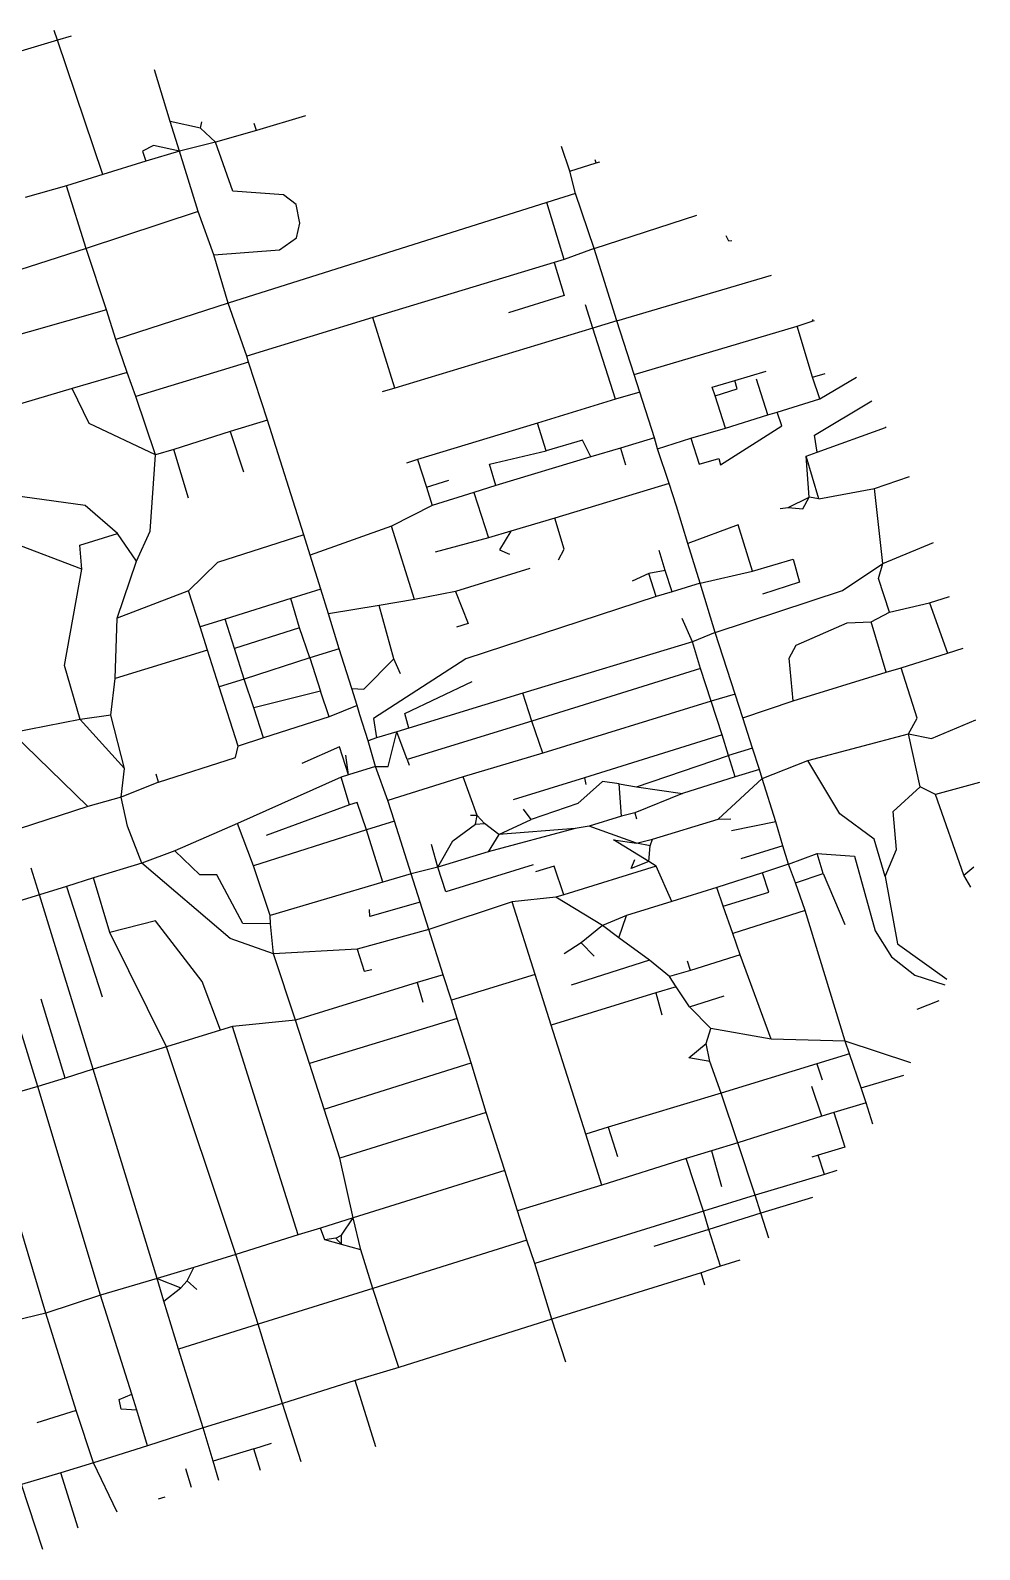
# Model space of a CAD drawing. Header units: metres. Extents: x 626773 to 630188, y 4835761 to 4838555.
# Drawn here: x 628580 to 630188, y 4835942 to 4838516 of the extents above; entities that cross this region are included whole.
import ezdxf

# ---------------------------------------------------------------- set-up
doc = ezdxf.new("R2010")
doc.units = ezdxf.units.M

msp = doc.modelspace()

# ---------------------------------------------------------------- linework, layer by layer
at = {"layer": 'ROADS'}
for points in [[(628625.6, 4838499.2), (628620.1, 4838516)], [(628625.6, 4838499.2), (628500.6, 4838462.4)], [(628648.8, 4838506.2), (628625.6, 4838499.2)], [(628702.4, 4838271.7), (628625.6, 4838499.2)], [(628816.2, 4838361.4), (628789.8, 4838448.9)], [(628832.1, 4838311.2), (628816.2, 4838361.4)], [(628868, 4838350.4), (628816.2, 4838361.4)], [(628868, 4838350.4), (628870.2, 4838360.9)], [(629045.5, 4838371.1), (628962.5, 4838346.5)], [(628893.2, 4838326.7), (628868, 4838350.4)], [(628962.5, 4838346.5), (628893.2, 4838326.7)], [(628962.5, 4838346.5), (628958.8, 4838358.4)], [(628832.1, 4838311.2), (628788.1, 4838321.2), (628769.7, 4838311.6), (628775.2, 4838294.4)], [(628832.1, 4838311.2), (628775.2, 4838294.4)], [(628893.2, 4838326.7), (628832.1, 4838311.2)], [(628863.8, 4838209), (628832.1, 4838311.2)], [(628890.5, 4838135.7), (629001.5, 4838144.1), (629030.5, 4838164.8), (629036.3, 4838189.3), (629029.6, 4838221), (629008.6, 4838237.1), (628922.6, 4838243.7), (628893.2, 4838326.7)], [(629493.4, 4838277.6), (629479.5, 4838319.5)], [(628775.2, 4838294.4), (628702.4, 4838271.7)], [(629493.4, 4838277.6), (629538.2, 4838291.5)], [(629538.2, 4838291.5), (629536.5, 4838296.8)], [(629538.2, 4838291.5), (629544.4, 4838293.4)], [(628702.4, 4838271.7), (628640.7, 4838252.4)], [(629503.4, 4838239.8), (629493.4, 4838277.6)], [(628640.7, 4838252.4), (628570.9, 4838232.6)], [(628674.3, 4838146.3), (628640.7, 4838252.4)], [(629503.4, 4838239.8), (629454.4, 4838224.6)], [(629534.9, 4838146.3), (629503.4, 4838239.8)], [(628863.8, 4838209), (628674.3, 4838146.3)], [(628890.5, 4838135.7), (628863.8, 4838209)], [(629454.4, 4838224.6), (628914.8, 4838053.8)], [(629484.2, 4838127.9), (629454.4, 4838224.6)], [(629534.9, 4838146.3), (629708.5, 4838202.9)], [(629768.2, 4838159.5), (629762.8, 4838158.7), (629758.4, 4838167.7)], [(628674.3, 4838146.3), (628480.5, 4838084.6)], [(628708.4, 4838042.7), (628674.3, 4838146.3)], [(628914.8, 4838053.8), (628890.5, 4838135.7)], [(629534.9, 4838146.3), (629484.2, 4838127.9)], [(629572.9, 4838023.7), (629534.9, 4838146.3)], [(629466.9, 4838122.6), (629160, 4838029.3)], [(629466.9, 4838122.6), (629483.9, 4838067), (629389.5, 4838037.2)], [(629484.2, 4838127.9), (629466.9, 4838122.6)], [(629572.9, 4838023.7), (629835.4, 4838101.5)], [(628914.8, 4838053.8), (628724.5, 4837992)], [(628946.1, 4837963.8), (628914.8, 4838053.8)], [(628708.4, 4838042.7), (628511.4, 4837986.8)], [(628724.5, 4837992), (628708.4, 4838042.7)], [(629160, 4838029.3), (628946.1, 4837963.8)], [(629197.3, 4837910), (629160, 4838029.3)], [(629532.5, 4838011.4), (629519.9, 4838051)], [(629904, 4838023.1), (629905.8, 4838027)], [(629532.5, 4838011.4), (629197.3, 4837910)], [(629572.9, 4838023.7), (629532.5, 4838011.4)], [(629571.1, 4837891.4), (629532.5, 4838011.4)], [(629602.3, 4837932.8), (629572.9, 4838023.7)], [(629602.3, 4837932.8), (629878.6, 4838015)], [(629878.6, 4838015), (629904, 4838023.1)], [(629904.8, 4837928.2), (629878.6, 4838015)], [(629904, 4838023.1), (629908, 4838024.3)], [(628743.6, 4837936.6), (628724.5, 4837992)], [(628949.1, 4837954.1), (628758.2, 4837895.5)], [(628949.1, 4837954.1), (628946.1, 4837963.8)], [(628981.3, 4837855.4), (628949.1, 4837954.1)], [(628743.6, 4837936.6), (628650.3, 4837909.1)], [(628758.2, 4837895.5), (628743.6, 4837936.6)], [(629612.1, 4837903.2), (629602.3, 4837932.8)], [(629739.6, 4837896.9), (629734.9, 4837911.4), (629772.9, 4837922.7)], [(629739.6, 4837896.9), (629777.3, 4837908.7), (629772.9, 4837922.7)], [(629772.9, 4837922.7), (629826, 4837938.4)], [(629828.8, 4837864.4), (629809.8, 4837925.3)], [(629904.8, 4837928.2), (629926.1, 4837934.5)], [(629917.1, 4837891.6), (629904.8, 4837928.2)], [(629917.1, 4837891.6), (629979.3, 4837928.6)], [(628650.3, 4837909.1), (628545.9, 4837878.4)], [(628791.5, 4837797), (628679.4, 4837850.2), (628650.3, 4837909.1)], [(629197.3, 4837910), (629175.4, 4837903.5)], [(629612.1, 4837903.2), (629571.1, 4837891.4)], [(629637, 4837825.6), (629612.1, 4837903.2)], [(629757.1, 4837841.9), (629739.6, 4837896.9)], [(628791.5, 4837797), (628758.2, 4837895.5)], [(629571.1, 4837891.4), (629438.9, 4837850.4)], [(629844.7, 4837869), (629917.1, 4837891.6)], [(629912.7, 4837801.4), (629908.1, 4837830.2), (630005, 4837888.5)], [(628981.3, 4837855.4), (628918.3, 4837836.2)], [(629042.9, 4837661.2), (628981.3, 4837855.4)], [(629438.9, 4837850.4), (629235.6, 4837788.7)], [(629453.6, 4837803.8), (629438.9, 4837850.4)], [(629698.6, 4837825), (629712.6, 4837780.9), (629746.1, 4837790.8), (629748.7, 4837780), (629852.5, 4837845.8), (629844.7, 4837869)], [(629757.1, 4837841.9), (629828.8, 4837864.4)], [(629828.8, 4837864.4), (629844.7, 4837869)], [(628727.3, 4837663.5), (628672.5, 4837711.2), (628496.1, 4837735.1), (628431.5, 4837823.2)], [(628918.3, 4837836.2), (628822.7, 4837806.1)], [(628918.3, 4837836.2), (628940.5, 4837767.9)], [(629529.3, 4837793.3), (629515.2, 4837822), (629453.6, 4837803.8)], [(629637, 4837825.6), (629579.6, 4837808)], [(629642.1, 4837807.3), (629637, 4837825.6)], [(629642.1, 4837807.3), (629698.6, 4837825)], [(629698.6, 4837825), (629757.1, 4837841.9)], [(629912.7, 4837801.4), (630028.1, 4837843.3), (630029.3, 4837844.2)], [(628666.8, 4837603.2), (628551.2, 4837647.4), (628410.2, 4837670), (628280.4, 4837751), (628234, 4837808.8)], [(628759.3, 4837616.5), (628782.6, 4837667.6), (628791.5, 4837797)], [(628822.7, 4837806.1), (628791.5, 4837797)], [(628847.3, 4837723.5), (628822.7, 4837806.1)], [(629368, 4837745), (629357.6, 4837780.8), (629453.6, 4837803.8)], [(629579.6, 4837808), (629529.3, 4837793.3)], [(629579.6, 4837808), (629588.1, 4837780.2)], [(629661.8, 4837748.5), (629642.1, 4837807.3)], [(629894, 4837794.6), (629912.7, 4837801.4)], [(629915.3, 4837722.5), (629894, 4837794.6)], [(629899.1, 4837725.1), (629894, 4837794.6)], [(629235.6, 4837788.7), (629216.8, 4837782.6)], [(629235.6, 4837788.7), (629250.4, 4837742.3)], [(629529.3, 4837793.3), (629368, 4837745)], [(629250.4, 4837742.3), (629288.8, 4837754.1)], [(629250.4, 4837742.3), (629260.4, 4837710.9)], [(629368, 4837745), (629331, 4837733.3)], [(629661.8, 4837748.5), (629468, 4837689.7)], [(629674.2, 4837709.7), (629661.8, 4837748.5)], [(630010, 4837739.7), (630069, 4837760)], [(629331, 4837733.3), (629260.4, 4837710.9)], [(629331, 4837733.3), (629355.5, 4837656)], [(629863.3, 4837707.5), (629888.3, 4837705.2), (629899.1, 4837725.1)], [(629863.3, 4837707.5), (629899.1, 4837725.1)], [(629915.3, 4837722.5), (629899.1, 4837725.1)], [(629915.3, 4837722.5), (630010, 4837739.7)], [(630023.7, 4837612.8), (630010, 4837739.7)], [(629260.4, 4837710.9), (629191.4, 4837676.2)], [(629693.7, 4837646.5), (629674.2, 4837709.7)], [(629850, 4837706), (629863.3, 4837707.5)], [(629191.4, 4837676.2), (629053.7, 4837626.7)], [(629230.5, 4837551.8), (629191.4, 4837676.2)], [(629393.8, 4837667.4), (629355.5, 4837656)], [(629393.8, 4837667.4), (629374.2, 4837635.7), (629391.1, 4837628.7)], [(629468, 4837689.7), (629393.8, 4837667.4)], [(629474.4, 4837618.9), (629484, 4837636.8), (629468, 4837689.7)], [(629803, 4837599.6), (629778.5, 4837678.4), (629693.7, 4837646.5)], [(628666.8, 4837603.2), (628663.3, 4837643.7), (628727.3, 4837663.5)], [(628759.3, 4837616.5), (628727.3, 4837663.5)], [(629042.9, 4837661.2), (628896.8, 4837614.6), (628847.4, 4837566.4)], [(629053.7, 4837626.7), (629042.9, 4837661.2)], [(629355.5, 4837656), (629265.5, 4837631.9)], [(629714.4, 4837579.2), (629693.7, 4837646.5)], [(630023.7, 4837612.8), (630109.6, 4837648.3)], [(628726.6, 4837520.2), (628759.3, 4837616.5)], [(629071.4, 4837569.3), (629053.7, 4837626.7)], [(629655.3, 4837601.2), (629645.1, 4837634.7)], [(629803, 4837599.6), (629872, 4837620.4), (629882.9, 4837581), (629820, 4837560.8)], [(628663.9, 4837348.5), (628637.6, 4837439.8), (628666.8, 4837603.2)], [(629425.8, 4837604.1), (629299.8, 4837565.4)], [(629627.2, 4837595.7), (629598.9, 4837583.1)], [(629655.3, 4837601.2), (629627.2, 4837595.7)], [(629640, 4837556.6), (629627.2, 4837595.7)], [(629666.8, 4837564.7), (629655.3, 4837601.2)], [(629714.4, 4837579.2), (629803, 4837599.6)], [(629739.9, 4837496), (629955.5, 4837567.3), (630023.7, 4837612.8)], [(630035, 4837530.1), (630016.7, 4837587.2), (630023.7, 4837612.8)], [(628847.4, 4837566.4), (628726.6, 4837520.2)], [(628867, 4837505.2), (628847.4, 4837566.4)], [(629071.4, 4837569.3), (629020.6, 4837553.3)], [(629084.5, 4837527.4), (629071.4, 4837569.3)], [(629299.8, 4837565.4), (629230.5, 4837551.8)], [(629299.8, 4837565.4), (629321.2, 4837511), (629301.7, 4837505.1)], [(629666.8, 4837564.7), (629640, 4837556.6)], [(629714.4, 4837579.2), (629666.8, 4837564.7)], [(629739.9, 4837496), (629714.4, 4837579.2)], [(629020.6, 4837553.3), (628909.8, 4837518.7)], [(629035.6, 4837503.8), (629020.6, 4837553.3)], [(629170.3, 4837541.5), (629084.5, 4837527.4)], [(629640, 4837556.6), (629317.4, 4837451.4), (629161.1, 4837350.2), (629166.2, 4837317.2)], [(629230.5, 4837551.8), (629170.3, 4837541.5)], [(629195.1, 4837451.3), (629170.3, 4837541.5)], [(630035, 4837530.1), (630102.8, 4837546.3)], [(630102.8, 4837546.3), (630136.8, 4837556.6)], [(630102.8, 4837546.3), (630133.3, 4837460.7)], [(628722.9, 4837417.9), (628726.6, 4837520.2)], [(628909.8, 4837518.7), (628867, 4837505.2)], [(628925.5, 4837468.8), (628909.8, 4837518.7)], [(629102.8, 4837468.4), (629084.5, 4837527.4)], [(629701.3, 4837479.8), (629684, 4837519.6)], [(629872, 4837379.9), (629865.4, 4837452.5), (629877.2, 4837474.2), (629963.6, 4837512.5), (630004, 4837514)], [(630004, 4837514), (630035, 4837530.1)], [(630029.6, 4837428.9), (630004, 4837514)], [(628879.6, 4837466.1), (628867, 4837505.2)], [(629035.6, 4837503.8), (628925.5, 4837468.8)], [(629053.2, 4837453), (629035.6, 4837503.8)], [(629739.9, 4837496), (629701.3, 4837479.8)], [(629773.7, 4837391.2), (629739.9, 4837496)], [(628879.6, 4837466.1), (628722.9, 4837417.9)], [(628899.5, 4837403.8), (628879.6, 4837466.1)], [(628941.9, 4837417), (628925.5, 4837468.8)], [(629102.8, 4837468.4), (629053.2, 4837453)], [(629124.3, 4837401.1), (629102.8, 4837468.4)], [(629701.3, 4837479.8), (629414.1, 4837393.3)], [(629715.2, 4837435.1), (629701.3, 4837479.8)], [(630054.8, 4837436.2), (630133.3, 4837460.7)], [(630133.3, 4837460.7), (630160, 4837469.1)], [(629053.2, 4837453), (628941.9, 4837417)], [(629053.2, 4837453), (629071.2, 4837396.5)], [(629124.3, 4837401.1), (629144.4, 4837400), (629195.1, 4837451.3)], [(629206.8, 4837425.7), (629195.1, 4837451.3)], [(629715.2, 4837435.1), (629428.9, 4837345.7)], [(629733, 4837379.6), (629715.2, 4837435.1)], [(630029.6, 4837428.9), (630054.8, 4837436.2)], [(630067.3, 4837324.4), (630082.2, 4837350.6), (630054.8, 4837436.2)], [(628716.1, 4837355.6), (628722.9, 4837417.9)], [(628941.9, 4837417), (628899.5, 4837403.8)], [(628958.2, 4837368.1), (628941.9, 4837417)], [(629220.9, 4837333.9), (629213.9, 4837358.4), (629327.8, 4837412.8)], [(629872, 4837379.9), (630029.6, 4837428.9)], [(628931.5, 4837303.5), (628899.5, 4837403.8)], [(629071.2, 4837396.5), (628958.2, 4837368.1)], [(629085.6, 4837352.8), (629071.2, 4837396.5)], [(629133.1, 4837372.3), (629124.3, 4837401.1)], [(629414.1, 4837393.3), (629220.9, 4837333.9)], [(629428.9, 4837345.7), (629414.1, 4837393.3)], [(629773.7, 4837391.2), (629733, 4837379.6)], [(629786.8, 4837351.4), (629773.7, 4837391.2)], [(628974.3, 4837317.3), (628958.2, 4837368.1)], [(629133.1, 4837372.3), (629085.6, 4837352.8)], [(629137.9, 4837356.5), (629133.1, 4837372.3)], [(629151.7, 4837312.4), (629137.9, 4837356.5)], [(629733, 4837379.6), (629447.8, 4837291.6)], [(629751.7, 4837322.5), (629733, 4837379.6)], [(629786.8, 4837351.4), (629872, 4837379.9)], [(628663.9, 4837348.5), (628548.4, 4837326.1)], [(628716.1, 4837355.6), (628663.9, 4837348.5)], [(628739, 4837265.3), (628663.9, 4837348.5)], [(628739, 4837265.3), (628716.1, 4837355.6)], [(629085.6, 4837352.8), (628974.3, 4837317.3)], [(629220.9, 4837333.9), (629200.4, 4837327.7)], [(629428.9, 4837345.7), (629218.1, 4837280.9)], [(629447.8, 4837291.6), (629428.9, 4837345.7)], [(629803.2, 4837299.8), (629786.8, 4837351.4)], [(630067.3, 4837324.4), (630106.5, 4837316.4), (630181.4, 4837347.7)], [(628676.9, 4837201), (628548.4, 4837326.1)], [(628974.3, 4837317.3), (628931.5, 4837303.5)], [(629166.2, 4837317.2), (629151.7, 4837312.4)], [(629164.1, 4837268.9), (629151.7, 4837312.4)], [(629164.1, 4837268.9), (629185.5, 4837268.9), (629200.4, 4837327.7)], [(629200.4, 4837327.7), (629166.2, 4837317.2)], [(629218.1, 4837280.9), (629200.4, 4837327.7)], [(629751.7, 4837322.5), (629518.5, 4837249.7)], [(629762.5, 4837287.7), (629751.7, 4837322.5)], [(629896.9, 4837279.3), (630067.3, 4837324.4)], [(630086.9, 4837234.4), (630067.3, 4837324.4)], [(628796.7, 4837242.5), (628926.8, 4837284.2), (628931.5, 4837303.5)], [(629118.8, 4837254.8), (629103.1, 4837302.2), (629039.7, 4837273.9)], [(629118.8, 4837254.8), (629114.2, 4837288)], [(629218.1, 4837280.9), (629221.3, 4837271.3)], [(629447.8, 4837291.6), (629312.9, 4837251.3)], [(629606.4, 4837234.6), (629762.5, 4837287.7)], [(629803.2, 4837299.8), (629762.5, 4837287.7)], [(629773.6, 4837251.3), (629762.5, 4837287.7)], [(629814.7, 4837263.7), (629803.2, 4837299.8)], [(629819.2, 4837248.6), (629896.9, 4837279.3)], [(630028, 4837082.7), (630009.3, 4837145.7), (629950.9, 4837188.7), (629896.9, 4837279.3)], [(628733.6, 4837216.9), (628739, 4837265.3)], [(628796.7, 4837242.5), (628792.4, 4837255.6)], [(629118.8, 4837254.8), (629106.2, 4837250.9)], [(629164.1, 4837268.9), (629118.8, 4837254.8)], [(629185.1, 4837211.4), (629164.1, 4837268.9)], [(629814.7, 4837263.7), (629773.6, 4837251.3)], [(629819.2, 4837248.6), (629814.7, 4837263.7)], [(628796.7, 4837242.5), (628733.6, 4837216.9)], [(629106.2, 4837250.9), (628930.4, 4837172.3)], [(629120.4, 4837203.9), (629106.2, 4837250.9)], [(629312.9, 4837251.3), (629185.1, 4837211.4)], [(629336.3, 4837186.1), (629312.9, 4837251.3)], [(629518.5, 4837249.7), (629397.4, 4837212.5)], [(629577.4, 4837239.6), (629548.6, 4837243.4), (629507.1, 4837206), (629428.1, 4837179.2)], [(629518.5, 4837249.7), (629520.9, 4837238.5)], [(629580.8, 4837184.7), (629577.4, 4837239.6)], [(629577.4, 4837239.6), (629606.4, 4837234.6)], [(629606.4, 4837234.6), (629684.4, 4837223)], [(629773.6, 4837251.3), (629684.4, 4837223)], [(629819.2, 4837248.6), (629744.7, 4837179.4)], [(629842.4, 4837175.3), (629819.2, 4837248.6)], [(630028, 4837082.7), (630046.8, 4837128.1), (630041.4, 4837192.8), (630086.9, 4837234.4)], [(630113.2, 4837221.3), (630086.9, 4837234.4)], [(630187.8, 4837241.8), (630113.2, 4837221.3)], [(628733.6, 4837216.9), (628676.9, 4837201)], [(628744, 4837167.5), (628733.6, 4837216.9)], [(629120.4, 4837203.9), (628979.3, 4837151.9)], [(629148.9, 4837161.7), (629133.3, 4837207.7), (629120.4, 4837203.9)], [(629196.3, 4837176.2), (629185.1, 4837211.4)], [(629684.4, 4837223), (629603.9, 4837190.4)], [(630161, 4837084.6), (630113.2, 4837221.3)], [(628676.9, 4837201), (628560.5, 4837163.5)], [(629196.3, 4837176.2), (629148.9, 4837161.7)], [(629224.7, 4837087), (629196.3, 4837176.2)], [(629336.3, 4837186.1), (629325.4, 4837186.1)], [(629333.9, 4837171), (629336.3, 4837186.1)], [(629348.7, 4837172.1), (629336.3, 4837186.1)], [(629373.2, 4837153.7), (629428.1, 4837179.2)], [(629428.1, 4837179.2), (629414.9, 4837196.8)], [(629580.8, 4837184.7), (629526.3, 4837167.5)], [(629603.9, 4837190.4), (629580.8, 4837184.7)], [(629603.9, 4837190.4), (629606.5, 4837180.4)], [(629633.8, 4837146), (629744.7, 4837179.4)], [(629744.7, 4837179.4), (629766.6, 4837180.1)], [(628768.6, 4837105), (628744, 4837167.5)], [(628930.4, 4837172.3), (628824, 4837126)], [(628957.6, 4837100.3), (628930.4, 4837172.3)], [(629148.9, 4837161.7), (628957.6, 4837100.3)], [(629176.6, 4837072.9), (629148.9, 4837161.7)], [(629270.1, 4837098.3), (629295.5, 4837142.9), (629333.9, 4837171)], [(629333.9, 4837171), (629348.7, 4837172.1)], [(629373.2, 4837153.7), (629348.7, 4837172.1)], [(629502.4, 4837163.7), (629355.2, 4837124.4)], [(629373.2, 4837153.7), (629355.2, 4837124.4)], [(629502.4, 4837163.7), (629373.2, 4837153.7)], [(629526.3, 4837167.5), (629502.4, 4837163.7)], [(629606.4, 4837138.8), (629526.3, 4837167.5)], [(629842.4, 4837175.3), (629767.2, 4837159.7)], [(629854.7, 4837134.3), (629842.4, 4837175.3)], [(628824, 4837126), (628768.6, 4837105)], [(628986.6, 4837002.4), (628939.7, 4837003), (628895.5, 4837085.4), (628866.7, 4837085.6), (628824, 4837126)], [(629270.1, 4837098.3), (629258.9, 4837136.6)], [(629627.2, 4837108.1), (629567.6, 4837144.7), (629606.4, 4837138.8)], [(629606.4, 4837138.8), (629633.8, 4837146)], [(629629.9, 4837134.7), (629606.4, 4837138.8)], [(629627.2, 4837108.1), (629629.9, 4837134.7)], [(629629.9, 4837134.7), (629633.8, 4837146)], [(629854.7, 4837134.3), (629783.3, 4837112.5)], [(629864, 4837103.2), (629854.7, 4837134.3)], [(628768.6, 4837105), (628686.4, 4837080.1)], [(628991.5, 4836951.4), (628918.3, 4836977.5), (628768.6, 4837105)], [(628985.6, 4837016.7), (628957.6, 4837100.3)], [(629355.2, 4837124.4), (629270.1, 4837098.3)], [(629431.4, 4837102.1), (629283.7, 4837056.4), (629270.1, 4837098.3)], [(629483.5, 4837051.6), (629467.1, 4837099.8), (629435.5, 4837090.4)], [(629639.9, 4837099.8), (629483.5, 4837051.6)], [(629627.2, 4837108.1), (629597.5, 4837096.2), (629603.8, 4837111.2)], [(629639.9, 4837099.8), (629627.2, 4837108.1)], [(629666.3, 4837040.4), (629639.9, 4837099.8)], [(629864, 4837103.2), (629820, 4837088.9)], [(629864, 4837103.2), (629912.6, 4837121.6)], [(629875.8, 4837071.9), (629864, 4837103.2)], [(629912.6, 4837121.6), (629976, 4837116.7), (630010.9, 4836990.4), (630038.3, 4836946.3), (630078.3, 4836915.3), (630128.8, 4836898.9)], [(629922.6, 4837087.8), (629912.6, 4837121.6)], [(630161, 4837084.6), (630178.2, 4837099)], [(628595.2, 4837051.5), (628581.1, 4837096.5)], [(628686.4, 4837080.1), (628641, 4837065.8)], [(628713.9, 4836987.4), (628686.4, 4837080.1)], [(629224.7, 4837087), (629176.6, 4837072.9)], [(629270.1, 4837098.3), (629224.7, 4837087)], [(629239.8, 4837039.1), (629224.7, 4837087)], [(629820, 4837088.9), (629742.6, 4837063.6)], [(629753.5, 4837032.1), (629830.5, 4837055.7), (629820, 4837088.9)], [(629875.8, 4837071.9), (629922.6, 4837087.8)], [(629922.6, 4837087.8), (629959.5, 4837001.4)], [(630028, 4837082.7), (630048.7, 4836968.6), (630132.3, 4836908.6)], [(630172.7, 4837064.3), (630161, 4837084.6)], [(628595.2, 4837051.5), (628500.9, 4837022.8)], [(628641, 4837065.8), (628595.2, 4837051.5)], [(628685.7, 4836755.8), (628595.2, 4837051.5)], [(628641, 4837065.8), (628701, 4836878.9)], [(629176.6, 4837072.9), (628985.6, 4837016.7)], [(629469.6, 4837047.6), (629395.7, 4837039.4)], [(629483.5, 4837051.6), (629469.6, 4837047.6)], [(629548.6, 4836999.4), (629469.6, 4837047.6)], [(629742.6, 4837063.6), (629666.3, 4837040.4)], [(629753.5, 4837032.1), (629742.6, 4837063.6)], [(629892.2, 4837025), (629875.8, 4837071.9)], [(628591.9, 4836726.7), (628500.9, 4837022.8)], [(629239.8, 4837039.1), (629154.7, 4837015), (629154.2, 4837026.5)], [(629254.5, 4836992.7), (629239.8, 4837039.1)], [(629395.7, 4837039.4), (629254.5, 4836992.7)], [(629434.6, 4836916.4), (629395.7, 4837039.4)], [(629666.3, 4837040.4), (629589.5, 4837016.4)], [(629769.5, 4836986.1), (629753.5, 4837032.1)], [(629892.2, 4837025), (629769.5, 4836986.1)], [(629960.2, 4836803.4), (629892.2, 4837025)], [(628901.4, 4836822.1), (628870.5, 4836904.6), (628791.5, 4837007.6), (628713.9, 4836987.4)], [(628986.6, 4837002.4), (628985.6, 4837016.7)], [(628991.5, 4836951.4), (628986.6, 4837002.4)], [(629548.6, 4836999.4), (629512.9, 4836969.9)], [(629589.5, 4837016.4), (629548.6, 4836999.4)], [(629576.3, 4836978.4), (629548.6, 4836999.4)], [(629576.3, 4836978.4), (629589.5, 4837016.4)], [(628809.9, 4836793.8), (628713.9, 4836987.4)], [(629254.5, 4836992.7), (629133, 4836959.5)], [(629279.2, 4836915.9), (629254.5, 4836992.7)], [(629628.6, 4836940.5), (629576.3, 4836978.4)], [(629782.4, 4836949.9), (629769.5, 4836986.1)], [(629133, 4836959.5), (628991.5, 4836951.4)], [(629028.8, 4836839.2), (628991.5, 4836951.4)], [(629133, 4836959.5), (629145.3, 4836922), (629158.2, 4836924.8)], [(629512.9, 4836969.9), (629484.1, 4836951.7)], [(629512.9, 4836969.9), (629534.8, 4836947.5)], [(629782.4, 4836949.9), (629698.1, 4836923.5)], [(629834.7, 4836807), (629782.4, 4836949.9)], [(629628.6, 4836940.5), (629495.8, 4836898.5)], [(629662.4, 4836913), (629628.6, 4836940.5)], [(629698.1, 4836923.5), (629662.4, 4836913)], [(629698.1, 4836923.5), (629693, 4836938.9)], [(629234.8, 4836902.7), (629028.8, 4836839.2)], [(629279.2, 4836915.9), (629234.8, 4836902.7)], [(629234.8, 4836902.7), (629244.7, 4836869.7)], [(629292.9, 4836873.1), (629279.2, 4836915.9)], [(629434.6, 4836916.4), (629292.9, 4836873.1)], [(629461.8, 4836830.9), (629434.6, 4836916.4)], [(629673.8, 4836895.8), (629639.1, 4836885.2)], [(629673.8, 4836895.8), (629662.4, 4836913)], [(629696.4, 4836861.8), (629673.8, 4836895.8)], [(628638.3, 4836741.1), (628597.6, 4836874.5)], [(629302.8, 4836841.9), (629292.9, 4836873.1)], [(629639.1, 4836885.2), (629461.8, 4836830.9)], [(629639.1, 4836885.2), (629649.4, 4836848.4)], [(629696.4, 4836861.8), (629755, 4836880.3)], [(630082.3, 4836857.9), (630119.2, 4836872.5)], [(629302.8, 4836841.9), (629052.4, 4836765.8)], [(629326.4, 4836766.6), (629302.8, 4836841.9)], [(629732.4, 4836824.8), (629696.4, 4836861.8)], [(628901.4, 4836822.1), (628809.9, 4836793.8)], [(628922, 4836828.1), (628901.4, 4836822.1)], [(629028.8, 4836839.2), (628922, 4836828.1)], [(629033.2, 4836475.5), (628922, 4836828.1)], [(629052.4, 4836765.8), (629028.8, 4836839.2)], [(629520.7, 4836645.8), (629461.8, 4836830.9)], [(629724.7, 4836799.6), (629732.4, 4836824.8)], [(629834.7, 4836807), (629732.4, 4836824.8)], [(628809.9, 4836793.8), (628685.7, 4836755.8)], [(628927.8, 4836442.3), (628809.9, 4836793.8)], [(629730.6, 4836769), (629695.1, 4836775.1), (629724.7, 4836799.6)], [(629730.6, 4836769), (629724.7, 4836799.6)], [(629960.2, 4836803.4), (629834.7, 4836807)], [(630071.5, 4836766.9), (629960.2, 4836803.4)], [(629967.1, 4836782.3), (629960.2, 4836803.4)], [(629077.1, 4836688.4), (629052.4, 4836765.8)], [(629077.1, 4836688.4), (629326.4, 4836766.6)], [(629351.8, 4836682.5), (629326.4, 4836766.6)], [(629750.1, 4836715.7), (629730.6, 4836769)], [(629912.3, 4836765), (629750.1, 4836715.7)], [(629967.1, 4836782.3), (629912.3, 4836765)], [(629912.3, 4836765), (629921.1, 4836737.9)], [(629986.9, 4836724.4), (629967.1, 4836782.3)], [(628638.3, 4836741.1), (628591.9, 4836726.7)], [(628685.7, 4836755.8), (628638.3, 4836741.1)], [(628794.3, 4836401.5), (628685.7, 4836755.8)], [(629986.9, 4836724.4), (630059.4, 4836746.1)], [(628591.9, 4836726.7), (628496.5, 4836699)], [(628698.6, 4836373.1), (628591.9, 4836726.7)], [(629750.1, 4836715.7), (629558.3, 4836657.6)], [(629778.2, 4836631.4), (629750.1, 4836715.7)], [(629920.4, 4836676.4), (629903.6, 4836726.9)], [(629995.4, 4836699.1), (629986.9, 4836724.4)], [(629103.7, 4836605.1), (629077.1, 4836688.4)], [(629995.4, 4836699.1), (629941, 4836682.8)], [(630007, 4836663), (629995.4, 4836699.1)], [(629351.8, 4836682.5), (629103.7, 4836605.1)], [(629383.5, 4836584.3), (629351.8, 4836682.5)], [(629920.4, 4836676.4), (629778.2, 4836631.4)], [(629941, 4836682.8), (629959.6, 4836624), (629914.5, 4836610.2)], [(629941, 4836682.8), (629920.4, 4836676.4)], [(629558.3, 4836657.6), (629520.7, 4836645.8)], [(629547.9, 4836559.5), (629520.7, 4836645.8)], [(629558.3, 4836657.6), (629574.1, 4836608.4)], [(629733.4, 4836617.6), (629690.9, 4836604.6)], [(629778.2, 4836631.4), (629733.4, 4836617.6)], [(629733.4, 4836617.6), (629750.3, 4836557.4)], [(629807.5, 4836542.7), (629778.2, 4836631.4)], [(629914.5, 4836610.2), (629903.6, 4836607)], [(629925, 4836577.6), (629914.5, 4836610.2)], [(629126.7, 4836504), (629103.7, 4836605.1)], [(629383.5, 4836584.3), (629126.7, 4836504)], [(629404.9, 4836516.2), (629383.5, 4836584.3)], [(629690.9, 4836604.6), (629547.9, 4836559.5)], [(629720, 4836515.3), (629690.9, 4836604.6)], [(629945.7, 4836584.4), (629925, 4836577.6)], [(629547.9, 4836559.5), (629404.9, 4836516.2)], [(629925, 4836577.6), (629807.5, 4836542.7)], [(629807.5, 4836542.7), (629720, 4836515.3)], [(629817.4, 4836511.9), (629807.5, 4836542.7)], [(629904.7, 4836538.5), (629817.4, 4836511.9)], [(629420.9, 4836466.1), (629404.9, 4836516.2)], [(629720, 4836515.3), (629434.2, 4836427.1)], [(629729.3, 4836484.4), (629720, 4836515.3)], [(629817.4, 4836511.9), (629729.3, 4836484.4)], [(629830.5, 4836469.6), (629817.4, 4836511.9)], [(628605.7, 4836342.6), (628561.4, 4836490.7)], [(629071.3, 4836486.9), (629033.2, 4836475.5)], [(629126.7, 4836504), (629071.3, 4836486.9)], [(629078.3, 4836467), (629071.3, 4836486.9)], [(629106.5, 4836475.1), (629126.7, 4836504)], [(629139.2, 4836449.9), (629126.7, 4836504)], [(629729.3, 4836484.4), (629636.1, 4836455.9)], [(629748.8, 4836422.5), (629729.3, 4836484.4)], [(629033.2, 4836475.5), (628927.8, 4836442.3)], [(629096.8, 4836469.6), (629078.3, 4836467)], [(629106.4, 4836458.8), (629078.3, 4836467)], [(629096.8, 4836469.6), (629106.5, 4836475.1)], [(629106.4, 4836458.8), (629096.8, 4836469.6)], [(629106.4, 4836458.8), (629106.5, 4836475.1)], [(629139.2, 4836449.9), (629106.4, 4836458.8)], [(629420.9, 4836466.1), (629159.8, 4836384.6)], [(629434.2, 4836427.1), (629420.9, 4836466.1)], [(628927.8, 4836442.3), (628856.5, 4836420.2)], [(628965.7, 4836323.9), (628927.8, 4836442.3)], [(629159.8, 4836384.6), (629139.2, 4836449.9)], [(629781.8, 4836432.4), (629748.8, 4836422.5)], [(628856.5, 4836420.2), (628794.3, 4836401.5)], [(628844.9, 4836397.5), (628856.5, 4836420.2)], [(629463.3, 4836332.3), (629434.2, 4836427.1)], [(629716, 4836410.8), (629463.3, 4836332.3)], [(629748.8, 4836422.5), (629716, 4836410.8)], [(629722.5, 4836389.9), (629716, 4836410.8)], [(628794.3, 4836401.5), (628698.6, 4836373.1)], [(628805.9, 4836363.2), (628794.3, 4836401.5)], [(628794.3, 4836401.5), (628834.6, 4836385.7)], [(628805.9, 4836363.2), (628834.6, 4836385.7)], [(628834.6, 4836385.7), (628844.9, 4836397.5)], [(628861.7, 4836383), (628844.9, 4836397.5)], [(629159.8, 4836384.6), (628965.7, 4836323.9)], [(629203.6, 4836250.9), (629159.8, 4836384.6)], [(628698.6, 4836373.1), (628605.7, 4836342.6)], [(628751.3, 4836205.6), (628698.6, 4836373.1)], [(628830.7, 4836281.6), (628805.9, 4836363.2)], [(628605.7, 4836342.6), (628514.4, 4836320.9)], [(628657.1, 4836177.9), (628605.7, 4836342.6)], [(629463.3, 4836332.3), (629203.6, 4836250.9)], [(629486.8, 4836259.9), (629463.3, 4836332.3)], [(628965.7, 4836323.9), (628830.7, 4836281.6)], [(629006.7, 4836189.8), (628965.7, 4836323.9)], [(628872.1, 4836148.5), (628830.7, 4836281.6)], [(629203.6, 4836250.9), (629129.6, 4836228.4)], [(629129.6, 4836228.4), (629006.7, 4836189.8)], [(629164.7, 4836116.4), (629129.6, 4836228.4)], [(628760, 4836178.3), (628733.6, 4836179.8), (628729.9, 4836196.3), (628751.3, 4836205.6)], [(628760, 4836178.3), (628751.3, 4836205.6)], [(628657.1, 4836177.9), (628590.6, 4836156.8)], [(628686.5, 4836089.3), (628657.1, 4836177.9)], [(628778.2, 4836118), (628760, 4836178.3)], [(629006.7, 4836189.8), (628872.1, 4836148.5)], [(629038.4, 4836090.6), (629006.7, 4836189.8)], [(628872.1, 4836148.5), (628778.2, 4836118)], [(628889.3, 4836092.2), (628872.1, 4836148.5)], [(628958.3, 4836113.1), (628988.1, 4836122.4)], [(628778.2, 4836118), (628686.5, 4836089.3)], [(628958.3, 4836113.1), (628889.3, 4836092.2)], [(628969.7, 4836076.3), (628958.3, 4836113.1)], [(628631.4, 4836072.2), (628564.3, 4836052.6)], [(628686.5, 4836089.3), (628631.4, 4836072.2)], [(628660.5, 4835978.2), (628631.4, 4836072.2)], [(628726.3, 4836005.6), (628686.5, 4836089.3)], [(628852.7, 4836047.5), (628842.8, 4836078.7)], [(628899.1, 4836059), (628889.3, 4836092.2)], [(628600.5, 4835942.1), (628564.3, 4836052.6)], [(628807.2, 4836031.1), (628796.1, 4836027.5)]]:
    msp.add_lwpolyline(points, dxfattribs=at)

doc.saveas('drawing.dxf')
